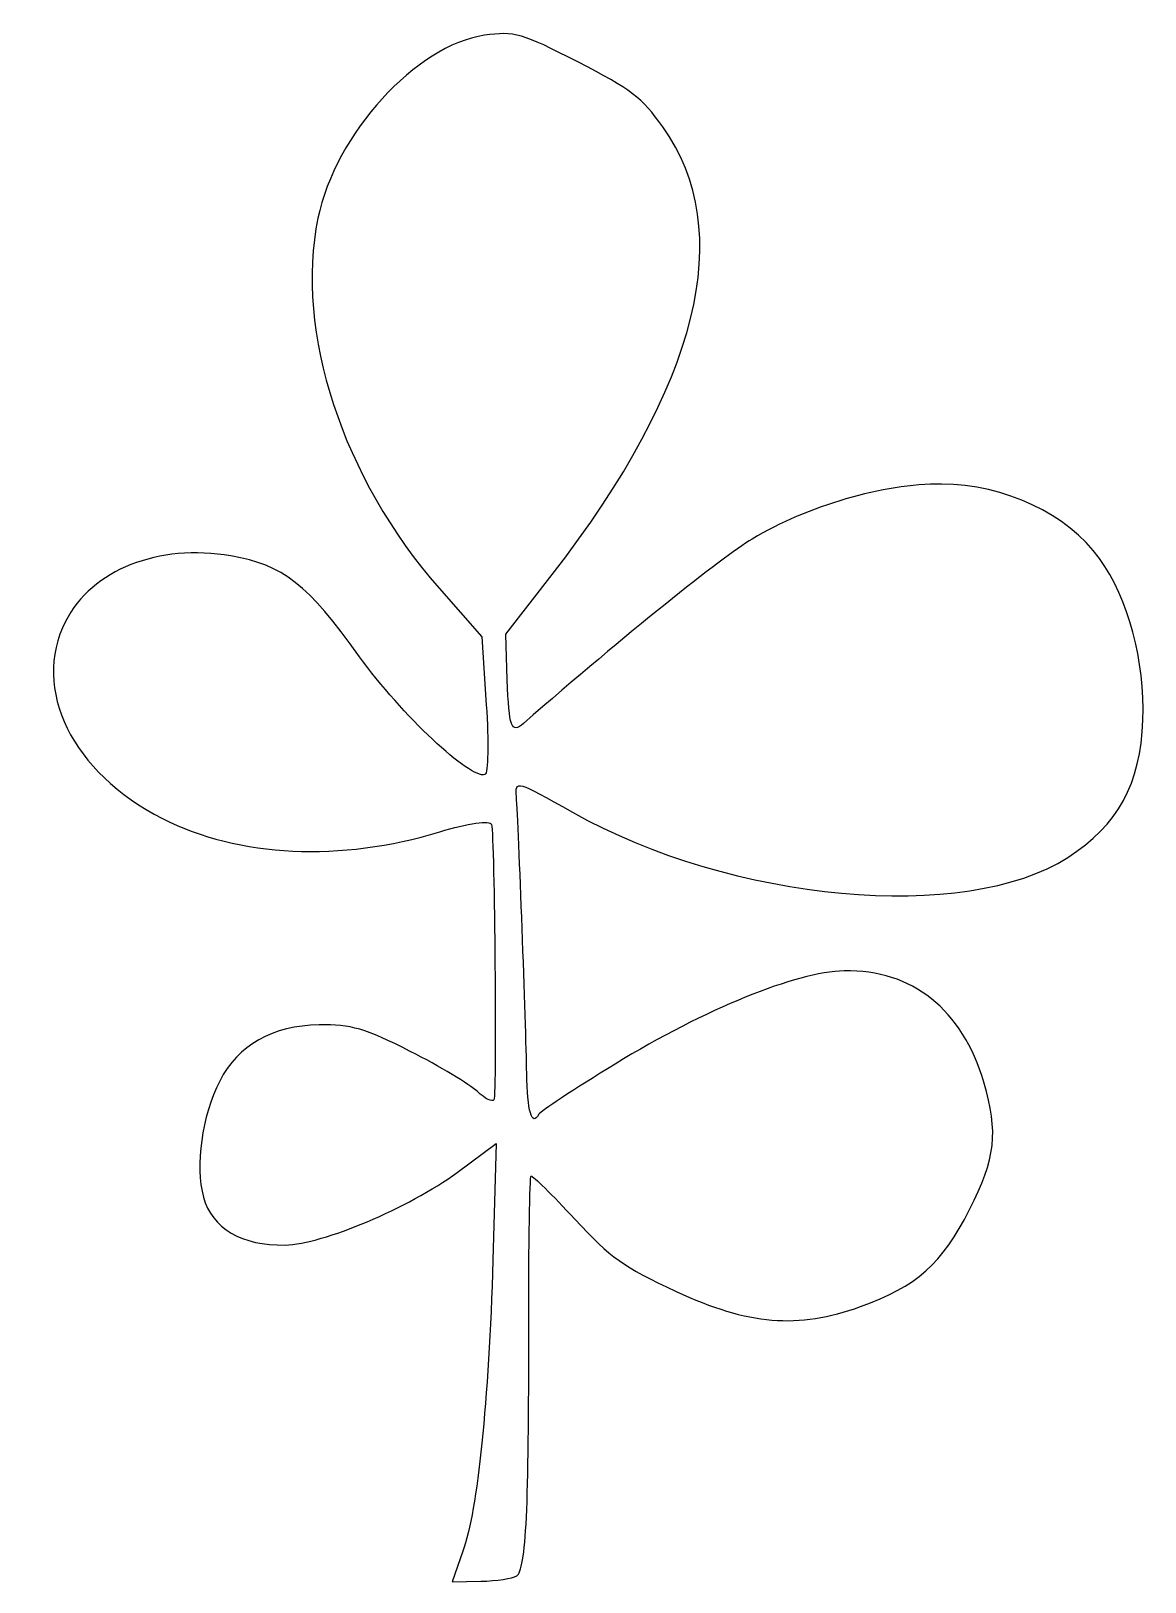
# Model space of a CAD drawing. Header units: centimetres. Extents: x -13.3 to -1, y -11.8 to 5.4.
import ezdxf

# ---------------------------------------------------------------- set-up
doc = ezdxf.new("R2010")
doc.units = ezdxf.units.CM
doc.header["$MEASUREMENT"] = 0
doc.layers.add('Layer 1', color=7, linetype='Continuous')

msp = doc.modelspace()

# ---------------------------------------------------------------- linework, layer by layer
at = {"layer": 'Layer 1'}
msp.add_open_spline([(-8.49702, -11.43985), (-8.33447, -10.98316), (-8.21071, -9.77913), (-8.16585, -8.21798), (-8.16585, -8.21798), (-8.16585, -8.21798), (-8.12885, -6.93063), (-8.12885, -6.93063), (-8.12885, -6.93063), (-8.12885, -6.93063), (-8.56051, -7.24816), (-8.56051, -7.24816), (-8.56051, -7.24816), (-9.09814, -7.64364), (-10.04047, -8.0413), (-10.46523, -8.05195), (-10.46523, -8.05195), (-10.93891, -8.06382), (-11.27427, -7.86702), (-11.36761, -7.52242), (-11.36761, -7.52242), (-11.46174, -7.17486), (-11.38489, -6.62702), (-11.18759, -6.23915), (-11.18759, -6.23915), (-10.9847, -5.8403), (-10.60399, -5.62497), (-10.08629, -5.61627), (-10.08629, -5.61627), (-9.73477, -5.61036), (-9.57823, -5.65597), (-9.07972, -5.90955), (-9.07972, -5.90955), (-8.75505, -6.0747), (-8.42047, -6.27517), (-8.33622, -6.35503), (-8.33622, -6.35503), (-8.25197, -6.4349), (-8.17022, -6.47505), (-8.15456, -6.44425), (-8.15456, -6.44425), (-8.12217, -6.38058), (-8.14695, -3.53863), (-8.1811, -3.40083), (-8.1811, -3.40083), (-8.1937, -3.34998), (-8.44241, -3.38458), (-8.75377, -3.4805), (-8.75377, -3.4805), (-9.84423, -3.81645), (-10.97863, -3.76247), (-11.81973, -3.33463), (-11.81973, -3.33463), (-12.81963, -2.826), (-13.27475, -1.90179), (-12.89378, -1.15355), (-12.89378, -1.15355), (-12.60303, -0.5825), (-11.86436, -0.29038), (-11.0627, -0.42941), (-11.0627, -0.42941), (-10.4831, -0.52993), (-10.21878, -0.73704), (-9.63994, -1.54425), (-9.63994, -1.54425), (-9.18045, -2.185), (-8.41433, -2.90468), (-8.25315, -2.84698), (-8.25315, -2.84698), (-8.21808, -2.83442), (-8.21161, -2.48686), (-8.23877, -2.07463), (-8.23877, -2.07463), (-8.23877, -2.07463), (-8.28816, -1.32511), (-8.28816, -1.32511), (-8.28816, -1.32511), (-8.28816, -1.32511), (-8.76063, -0.78612), (-8.76063, -0.78612), (-8.76063, -0.78612), (-9.8289, 0.43257), (-10.35952, 2.05212), (-10.10155, 3.30656), (-10.10155, 3.30656), (-9.90945, 4.24065), (-9.01432, 5.22354), (-8.25792, 5.33092), (-8.25792, 5.33092), (-7.92585, 5.37807), (-7.84828, 5.35586), (-7.22578, 5.03545), (-7.22578, 5.03545), (-6.63059, 4.72909), (-6.5218, 4.6459), (-6.28577, 4.31663), (-6.28577, 4.31663), (-5.46271, 3.1684), (-5.88465, 1.46133), (-7.50919, -0.63302), (-7.50919, -0.63302), (-7.50919, -0.63302), (-8.02313, -1.29559), (-8.02313, -1.29559), (-8.02313, -1.29559), (-8.02313, -1.29559), (-8.00617, -1.80025), (-8.00617, -1.80025), (-8.00617, -1.80025), (-7.98857, -2.3237), (-7.96087, -2.39805), (-7.82688, -2.28157), (-7.82688, -2.28157), (-6.67461, -1.27985), (-5.64897, -0.45276), (-5.29715, -0.24155), (-5.29715, -0.24155), (-4.68313, 0.12706), (-3.84284, 0.37106), (-3.20414, 0.36621), (-3.20414, 0.36621), (-2.50013, 0.36087), (-1.81096, 0.03572), (-1.45502, -0.45902), (-1.45502, -0.45902), (-1.13654, -0.9017), (-0.95255, -1.58795), (-0.97601, -2.2456), (-0.97601, -2.2456), (-1.0012, -2.95147), (-1.24962, -3.40632), (-1.80538, -3.7642), (-1.80538, -3.7642), (-2.93655, -4.49261), (-5.52358, -4.25646), (-7.28499, -3.26402), (-7.28499, -3.26402), (-7.91035, -2.91167), (-7.91918, -2.90922), (-7.90539, -3.09168), (-7.90539, -3.09168), (-7.88215, -3.39936), (-7.79829, -5.65426), (-7.79168, -6.14906), (-7.79168, -6.14906), (-7.78608, -6.56916), (-7.733, -6.75166), (-7.65882, -6.60584), (-7.65882, -6.60584), (-7.64321, -6.57515), (-7.26347, -6.32536), (-6.81495, -6.05074), (-6.81495, -6.05074), (-5.81808, -5.44038), (-4.81267, -5.03145), (-4.27973, -5.01959), (-4.27973, -5.01959), (-3.52893, -5.00288), (-2.97128, -5.44766), (-2.73498, -6.25167), (-2.73498, -6.25167), (-2.57203, -6.8061), (-2.60408, -7.09256), (-2.8925, -7.65956), (-2.8925, -7.65956), (-3.19881, -8.26174), (-3.47928, -8.51131), (-4.09993, -8.73397), (-4.09993, -8.73397), (-4.79289, -8.98258), (-5.34014, -8.93725), (-6.13736, -8.56522), (-6.13736, -8.56522), (-6.73437, -8.28663), (-6.85235, -8.20252), (-7.25826, -7.76608), (-7.25826, -7.76608), (-7.50777, -7.49781), (-7.72552, -7.28285), (-7.74215, -7.28841), (-7.74215, -7.28841), (-7.75878, -7.29397), (-7.77096, -8.0419), (-7.76922, -8.95048), (-7.76922, -8.95048), (-7.76536, -10.96242), (-7.79833, -11.64545), (-7.90254, -11.71258), (-7.90254, -11.71258), (-7.94623, -11.74072), (-8.12508, -11.76734), (-8.29998, -11.77172), (-8.29998, -11.77172), (-8.29998, -11.77172), (-8.61797, -11.77969), (-8.61797, -11.77969), (-8.61797, -11.77969), (-8.61797, -11.77969), (-8.49702, -11.43985), (-8.49702, -11.43985)], degree=3, knots=[0, 0, 0, 0, 0.01960784, 0.01960784, 0.01960784, 0.01960784, 0.03921569, 0.03921569, 0.03921569, 0.03921569, 0.05882353, 0.05882353, 0.05882353, 0.05882353, 0.07843137, 0.07843137, 0.07843137, 0.07843137, 0.09803922, 0.09803922, 0.09803922, 0.09803922, 0.11764706, 0.11764706, 0.11764706, 0.11764706, 0.1372549, 0.1372549, 0.1372549, 0.1372549, 0.15686275, 0.15686275, 0.15686275, 0.15686275, 0.17647059, 0.17647059, 0.17647059, 0.17647059, 0.19607843, 0.19607843, 0.19607843, 0.19607843, 0.21568627, 0.21568627, 0.21568627, 0.21568627, 0.23529412, 0.23529412, 0.23529412, 0.23529412, 0.25490196, 0.25490196, 0.25490196, 0.25490196, 0.2745098, 0.2745098, 0.2745098, 0.2745098, 0.29411765, 0.29411765, 0.29411765, 0.29411765, 0.31372549, 0.31372549, 0.31372549, 0.31372549, 0.33333333, 0.33333333, 0.33333333, 0.33333333, 0.35294118, 0.35294118, 0.35294118, 0.35294118, 0.37254902, 0.37254902, 0.37254902, 0.37254902, 0.39215686, 0.39215686, 0.39215686, 0.39215686, 0.41176471, 0.41176471, 0.41176471, 0.41176471, 0.43137255, 0.43137255, 0.43137255, 0.43137255, 0.45098039, 0.45098039, 0.45098039, 0.45098039, 0.47058824, 0.47058824, 0.47058824, 0.47058824, 0.49019608, 0.49019608, 0.49019608, 0.49019608, 0.50980392, 0.50980392, 0.50980392, 0.50980392, 0.52941176, 0.52941176, 0.52941176, 0.52941176, 0.54901961, 0.54901961, 0.54901961, 0.54901961, 0.56862745, 0.56862745, 0.56862745, 0.56862745, 0.58823529, 0.58823529, 0.58823529, 0.58823529, 0.60784314, 0.60784314, 0.60784314, 0.60784314, 0.62745098, 0.62745098, 0.62745098, 0.62745098, 0.64705882, 0.64705882, 0.64705882, 0.64705882, 0.66666667, 0.66666667, 0.66666667, 0.66666667, 0.68627451, 0.68627451, 0.68627451, 0.68627451, 0.70588235, 0.70588235, 0.70588235, 0.70588235, 0.7254902, 0.7254902, 0.7254902, 0.7254902, 0.74509804, 0.74509804, 0.74509804, 0.74509804, 0.76470588, 0.76470588, 0.76470588, 0.76470588, 0.78431373, 0.78431373, 0.78431373, 0.78431373, 0.80392157, 0.80392157, 0.80392157, 0.80392157, 0.82352941, 0.82352941, 0.82352941, 0.82352941, 0.84313725, 0.84313725, 0.84313725, 0.84313725, 0.8627451, 0.8627451, 0.8627451, 0.8627451, 0.88235294, 0.88235294, 0.88235294, 0.88235294, 0.90196078, 0.90196078, 0.90196078, 0.90196078, 0.92156863, 0.92156863, 0.92156863, 0.92156863, 0.94117647, 0.94117647, 0.94117647, 0.94117647, 0.96078431, 0.96078431, 0.96078431, 0.96078431, 1, 1, 1, 1], dxfattribs=at)

doc.saveas('drawing.dxf')
